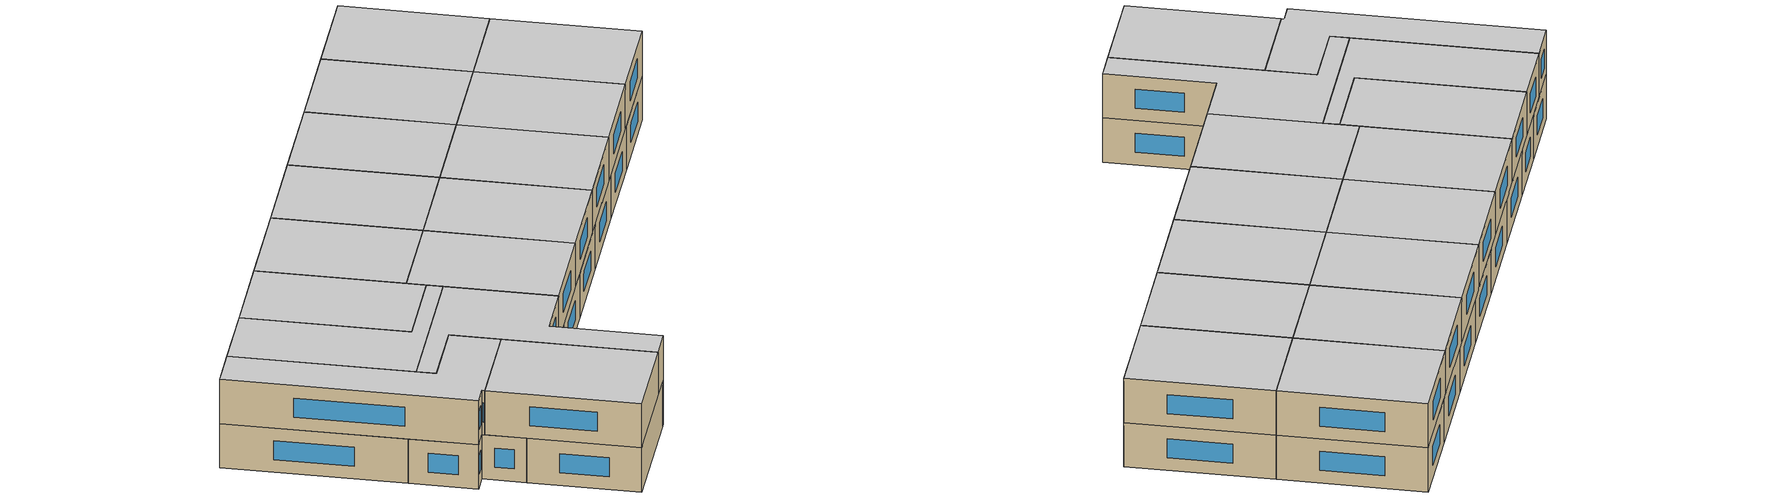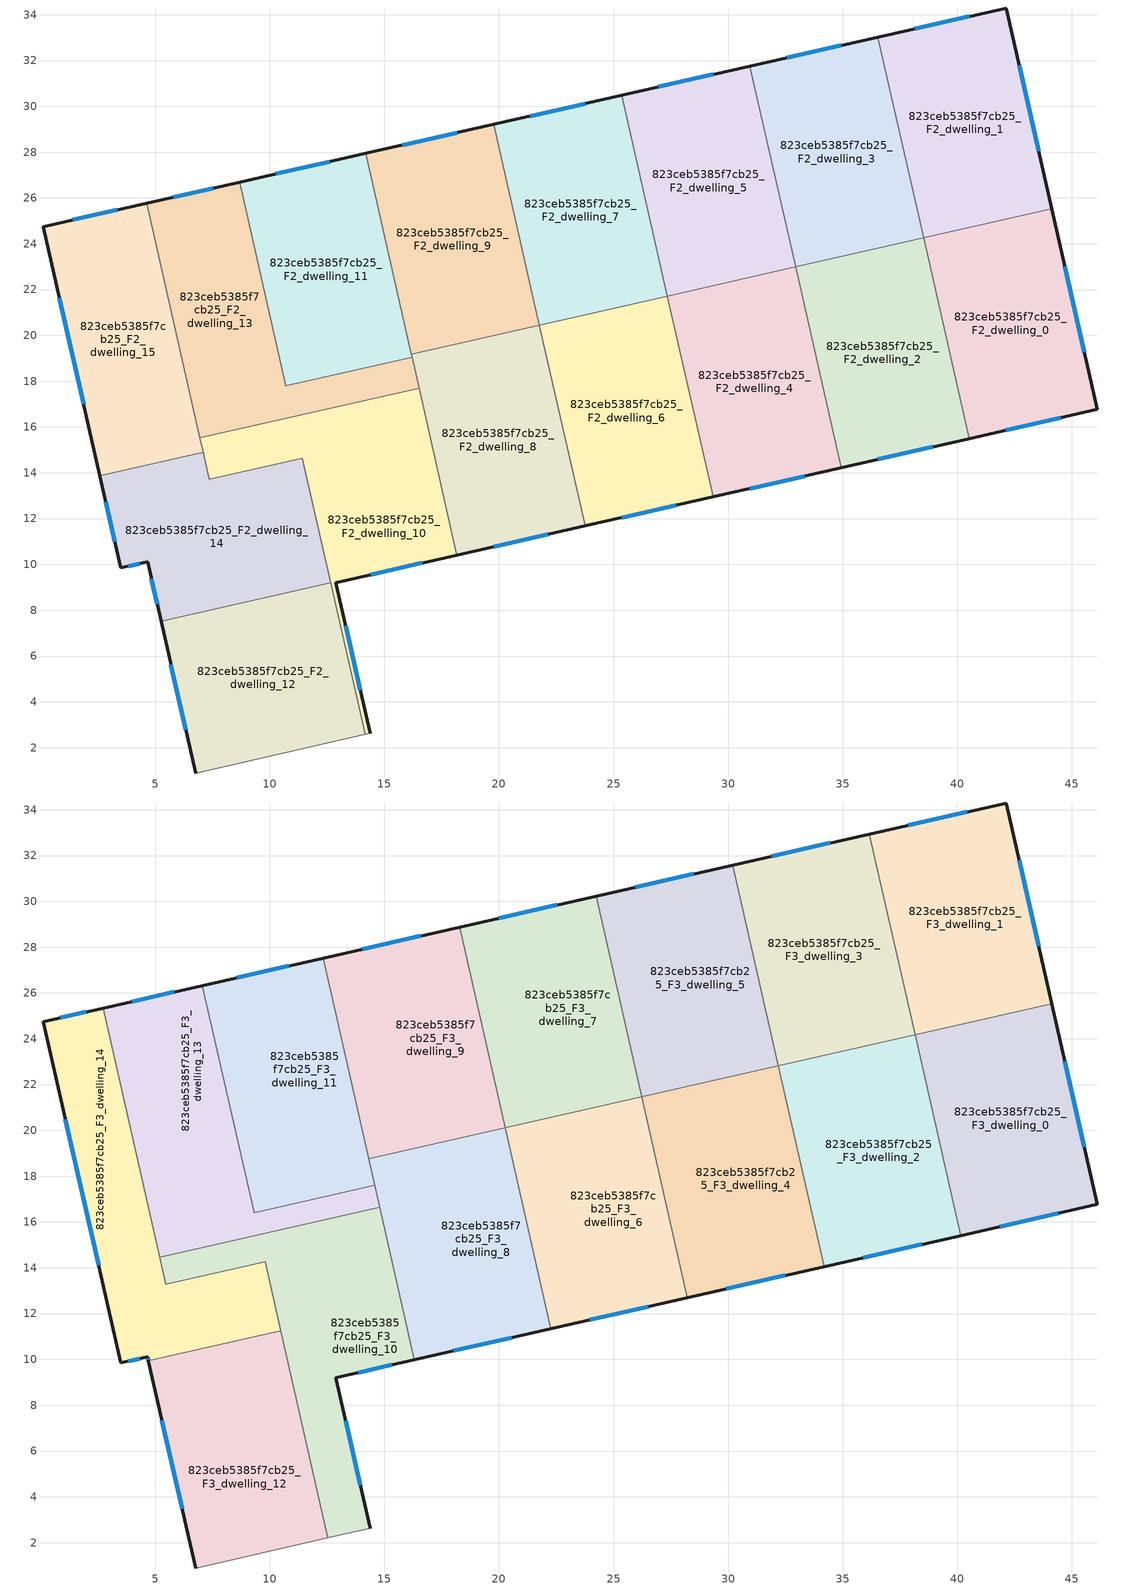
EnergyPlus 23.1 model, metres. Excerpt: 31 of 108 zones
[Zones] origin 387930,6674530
823ceb5385f7cb25_F2_dwelling_0
 floor to 823ceb5385f7cb25_F1_dwelling_0 (EU_floor_Construction): 44.13,25.53 46.12,16.76 40.53,15.49 38.54,24.26 z6
 wall outside (EU_wall_Construction): 40.53,15.49 46.12,16.76 44.13,25.53 z6:9
 wall to 823ceb5385f7cb25_F2_dwelling_1 (EU_wall_Construction): 44.13,25.53 38.54,24.26 z6:9
 wall to 823ceb5385f7cb25_F2_dwelling_2 (EU_wall_Construction): 38.54,24.26 40.53,15.49 z6:9
 window (EU_Window_Construction): 45.55,19.27 44.7,23.02 / 42.13,15.86 44.52,16.4 z6.86:8.14
823ceb5385f7cb25_F2_dwelling_1
 floor to 823ceb5385f7cb25_F1_dwelling_1 (EU_floor_Construction): 42.14,34.29 44.13,25.53 38.54,24.26 36.55,33.02 z6
 wall outside (EU_wall_Construction): 44.13,25.53 42.14,34.29 36.55,33.02 z6:9
 wall to 823ceb5385f7cb25_F2_dwelling_3 (EU_wall_Construction): 36.55,33.02 38.54,24.26 z6:9
 window (EU_Window_Construction): 43.56,28.03 42.71,31.79 / 40.54,33.93 38.15,33.39 z6.86:8.14
823ceb5385f7cb25_F2_dwelling_10
 floor to 823ceb5385f7cb25_F1_dwelling_10 (EU_floor_Construction): 16.51,17.7 18.17,10.41 12.88,9.21 14.38,2.62 14.15,2.57 11.42,14.63 7.35,13.71 6.94,15.53 z6
 wall outside (EU_wall_Construction): 14.38,2.62 12.88,9.21 18.17,10.41 z6:9
 wall adiabatic (EU_wall_Construction): 14.15,2.57 14.38,2.62 z6:9
 wall to 823ceb5385f7cb25_F2_dwelling_14 (EU_wall_Construction): 7.08,14.91 7.35,13.71 11.42,14.63 12.65,9.19 z6:9
 wall to 823ceb5385f7cb25_F2_dwelling_13 (EU_wall_Construction): 16.51,17.7 6.94,15.53 z6:9
 wall to 823ceb5385f7cb25_F2_dwelling_12 (EU_wall_Construction): 12.65,9.19 14.15,2.57 z6:9
 wall to 823ceb5385f7cb25_F2_dwelling_8 (EU_wall_Construction): 18.17,10.41 16.51,17.7 z6:9
 wall to 823ceb5385f7cb25_F2_dwelling_15 (EU_wall_Construction): 6.94,15.53 7.08,14.91 z6:9
 window (EU_Window_Construction): 13.95,4.5 13.31,7.33 / 14.39,9.55 16.66,10.06 z6.86:8.14
823ceb5385f7cb25_F2_dwelling_11
 floor to 823ceb5385f7cb25_F1_dwelling_11 (EU_floor_Construction): 14.18,27.94 16.21,19.04 10.7,17.79 8.68,26.69 z6
 wall outside (EU_wall_Construction): 14.18,27.94 8.68,26.69 z6:9
 wall to 823ceb5385f7cb25_F2_dwelling_13 (EU_wall_Construction): 8.68,26.69 10.7,17.79 16.21,19.04 z6:9
 wall to 823ceb5385f7cb25_F2_dwelling_9 (EU_wall_Construction): 16.17,19.18 14.18,27.94 z6:9
 wall to 823ceb5385f7cb25_F2_dwelling_8 (EU_wall_Construction): 16.2,19.04 16.17,19.18 z6:9
 window (EU_Window_Construction): 12.61,27.59 10.25,27.05 z6.86:8.14
 ceiling adiabatic (EU_roof_Construction): 14.34,18.62 12.32,27.52 8.68,26.69 10.7,17.79 z9
823ceb5385f7cb25_F2_dwelling_12
 floor to 823ceb5385f7cb25_F1_dwelling_12 (EU_floor_Construction): 12.65,9.19 14.15,2.57 6.75,0.89 5.24,7.51 z6
 wall outside (EU_wall_Construction): 5.24,7.51 6.75,0.89 z6:9
 wall to 823ceb5385f7cb25_F2_dwelling_14 (EU_wall_Construction): 12.65,9.19 5.24,7.51 z6:9
 wall adiabatic (EU_wall_Construction): 6.75,0.89 14.15,2.57 z6:9
 window (EU_Window_Construction): 5.67,5.62 6.32,2.78 z6.86:8.14
823ceb5385f7cb25_F2_dwelling_13
 floor to 823ceb5385f7cb25_F1_dwelling_13 (EU_floor_Construction): 16.21,19.04 16.51,17.7 6.94,15.53 4.61,25.77 8.68,26.69 10.7,17.79 z6
 wall outside (EU_wall_Construction): 8.68,26.69 4.61,25.77 z6:9
 wall to 823ceb5385f7cb25_F2_dwelling_15 (EU_wall_Construction): 4.61,25.77 6.94,15.53 z6:9
 wall to 823ceb5385f7cb25_F2_dwelling_8 (EU_wall_Construction): 16.51,17.7 16.21,19.04 z6:9
 window (EU_Window_Construction): 7.52,26.43 5.77,26.03 z6.86:8.14
823ceb5385f7cb25_F2_dwelling_14
 floor to 823ceb5385f7cb25_F1_dwelling_14 (EU_floor_Construction): 11.42,14.63 12.65,9.19 5.24,7.51 4.66,10.11 3.48,9.84 2.57,13.88 7.08,14.91 7.35,13.71 z6
 wall outside (EU_wall_Construction): 2.57,13.88 3.48,9.84 4.66,10.11 5.24,7.51 z6:9
 wall to 823ceb5385f7cb25_F2_dwelling_15 (EU_wall_Construction): 7.08,14.91 2.57,13.88 z6:9
 window (EU_Window_Construction): 4.82,9.37 5.08,8.25 / 3.82,9.92 4.32,10.03 / 2.83,12.73 3.22,11 z6.86:8.14
823ceb5385f7cb25_F2_dwelling_15
 floor to 823ceb5385f7cb25_F1_dwelling_15 (EU_floor_Construction): 4.61,25.77 7.08,14.91 2.57,13.88 0.1,24.75 z6
 wall outside (EU_wall_Construction): 4.61,25.77 0.1,24.75 2.57,13.88 z6:9
 window (EU_Window_Construction): 0.81,21.64 1.86,16.99 / 3.32,25.48 1.39,25.04 z6.86:8.14
823ceb5385f7cb25_F2_dwelling_2
 floor to 823ceb5385f7cb25_F1_dwelling_2 (EU_floor_Construction): 38.54,24.26 40.53,15.49 34.94,14.22 32.95,22.99 z6
 wall outside (EU_wall_Construction): 34.94,14.22 40.53,15.49 z6:9
 wall to 823ceb5385f7cb25_F2_dwelling_3 (EU_wall_Construction): 38.54,24.26 32.95,22.99 z6:9
 wall to 823ceb5385f7cb25_F2_dwelling_4 (EU_wall_Construction): 32.95,22.99 34.94,14.22 z6:9
 window (EU_Window_Construction): 36.53,14.58 38.93,15.13 z6.86:8.14
 ceiling adiabatic (EU_roof_Construction): 40.16,15.41 38.16,24.17 32.95,22.99 34.94,14.22 z9
823ceb5385f7cb25_F2_dwelling_3
 floor to 823ceb5385f7cb25_F1_dwelling_3 (EU_floor_Construction): 36.55,33.02 38.54,24.26 32.95,22.99 30.96,31.75 z6
 wall outside (EU_wall_Construction): 36.55,33.02 30.96,31.75 z6:9
 wall to 823ceb5385f7cb25_F2_dwelling_5 (EU_wall_Construction): 30.96,31.75 32.95,22.99 z6:9
 window (EU_Window_Construction): 34.95,32.66 32.55,32.12 z6.86:8.14
 ceiling adiabatic (EU_roof_Construction): 38.16,24.17 36.17,32.94 30.96,31.75 32.95,22.99 z9
823ceb5385f7cb25_F2_dwelling_4
 floor to 823ceb5385f7cb25_F1_dwelling_4 (EU_floor_Construction): 32.95,22.99 34.94,14.22 29.35,12.95 27.36,21.72 z6
 wall outside (EU_wall_Construction): 29.35,12.95 34.94,14.22 z6:9
 wall to 823ceb5385f7cb25_F2_dwelling_5 (EU_wall_Construction): 32.95,22.99 27.36,21.72 z6:9
 wall to 823ceb5385f7cb25_F2_dwelling_6 (EU_wall_Construction): 27.36,21.72 29.35,12.95 z6:9
 window (EU_Window_Construction): 30.94,13.31 33.34,13.86 z6.86:8.14
823ceb5385f7cb25_F2_dwelling_5
 floor to 823ceb5385f7cb25_F1_dwelling_5 (EU_floor_Construction): 30.96,31.75 32.95,22.99 27.36,21.72 25.36,30.48 z6
 wall outside (EU_wall_Construction): 30.96,31.75 25.36,30.48 z6:9
 wall to 823ceb5385f7cb25_F2_dwelling_7 (EU_wall_Construction): 25.37,30.48 27.36,21.72 z6:9
 window (EU_Window_Construction): 29.36,31.39 26.96,30.85 z6.86:8.14
 ceiling adiabatic (EU_roof_Construction): 32.95,22.99 30.96,31.75 30.21,31.58 32.2,22.82 z9
823ceb5385f7cb25_F2_dwelling_6
 floor to 823ceb5385f7cb25_F1_dwelling_6 (EU_floor_Construction): 27.36,21.72 29.35,12.95 23.76,11.68 21.77,20.45 z6
 wall outside (EU_wall_Construction): 23.76,11.68 29.35,12.95 z6:9
 wall to 823ceb5385f7cb25_F2_dwelling_7 (EU_wall_Construction): 27.36,21.72 21.77,20.45 z6:9
 wall to 823ceb5385f7cb25_F2_dwelling_8 (EU_wall_Construction): 21.77,20.45 23.76,11.68 z6:9
 window (EU_Window_Construction): 25.35,12.04 27.75,12.59 z6.86:8.14
823ceb5385f7cb25_F2_dwelling_7
 floor to 823ceb5385f7cb25_F1_dwelling_7 (EU_floor_Construction): 25.36,30.48 27.36,21.72 21.77,20.45 19.77,29.21 z6
 wall outside (EU_wall_Construction): 25.36,30.48 19.77,29.21 z6:9
 wall to 823ceb5385f7cb25_F2_dwelling_9 (EU_wall_Construction): 19.77,29.21 21.77,20.45 z6:9
 window (EU_Window_Construction): 23.77,30.12 21.37,29.58 z6.86:8.14
823ceb5385f7cb25_F2_dwelling_8
 floor to 823ceb5385f7cb25_F1_dwelling_8 (EU_floor_Construction): 21.77,20.45 23.76,11.68 18.17,10.41 16.17,19.18 z6
 wall outside (EU_wall_Construction): 18.17,10.41 23.76,11.68 z6:9
 wall to 823ceb5385f7cb25_F2_dwelling_9 (EU_wall_Construction): 21.77,20.45 16.17,19.18 z6:9
 window (EU_Window_Construction): 19.76,10.77 22.16,11.31 z6.86:8.14
823ceb5385f7cb25_F2_dwelling_9
 floor to 823ceb5385f7cb25_F1_dwelling_9 (EU_floor_Construction): 19.77,29.21 21.77,20.45 16.17,19.18 14.18,27.94 z6
 wall outside (EU_wall_Construction): 19.77,29.21 14.18,27.94 z6:9
 window (EU_Window_Construction): 18.18,28.85 15.78,28.31 z6.86:8.14
823ceb5385f7cb25_F3_dwelling_0
 floor to 823ceb5385f7cb25_F2_dwelling_0 (EU_floor_Construction): 44.13,25.53 46.12,16.76 40.53,15.49 38.54,24.26 z9
 floor to 823ceb5385f7cb25_F2_dwelling_2 (EU_floor_Construction): 38.54,24.26 40.53,15.49 40.16,15.41 38.17,24.17 z9
 wall outside (EU_wall_Construction): 40.16,15.41 46.12,16.76 44.13,25.53 z9:12
 wall to 823ceb5385f7cb25_F3_dwelling_1 (EU_wall_Construction): 44.13,25.53 38.16,24.17 z9:12
 wall to 823ceb5385f7cb25_F3_dwelling_2 (EU_wall_Construction): 38.17,24.17 40.16,15.41 z9:12
 window (EU_Window_Construction): 45.55,19.27 44.7,23.02 / 41.86,15.79 44.42,16.38 z9.86:11.14
 ceiling to 823ceb5385f7cb25_F4_dwelling_0 (EU_floor_Construction): 46.12,16.76 44.13,25.53 38.16,24.17 40.16,15.41 z12
823ceb5385f7cb25_F3_dwelling_1
 floor to 823ceb5385f7cb25_F2_dwelling_1 (EU_floor_Construction): 42.14,34.29 44.13,25.53 38.54,24.26 36.55,33.02 z9
 floor to 823ceb5385f7cb25_F2_dwelling_3 (EU_floor_Construction): 36.55,33.02 38.54,24.26 38.16,24.17 36.17,32.94 z9
 wall outside (EU_wall_Construction): 44.13,25.53 42.14,34.29 36.17,32.94 z9:12
 wall to 823ceb5385f7cb25_F3_dwelling_3 (EU_wall_Construction): 36.17,32.94 38.16,24.17 z9:12
 window (EU_Window_Construction): 43.56,28.03 42.71,31.79 / 40.44,33.91 37.88,33.33 z9.86:11.14
 ceiling to 823ceb5385f7cb25_F4_dwelling_1 (EU_floor_Construction): 44.13,25.53 42.14,34.29 36.17,32.94 38.16,24.17 z12
823ceb5385f7cb25_F3_dwelling_10
 floor to 823ceb5385f7cb25_F2_dwelling_10 (EU_floor_Construction): 14.79,16.63 16.3,9.98 12.88,9.21 14.38,2.62 14.15,2.57 11.42,14.63 7.35,13.71 7.09,14.88 z9
 floor to 823ceb5385f7cb25_F2_dwelling_14 (EU_floor_Construction): 7.09,14.88 7.35,13.71 7.93,13.84 5.45,13.28 5.19,14.45 z9; 11.42,14.63 12.65,9.19 11.03,8.82 9.79,14.26 z9
 floor to 823ceb5385f7cb25_F2_dwelling_12 (EU_floor_Construction): 12.65,9.19 14.15,2.57 12.53,2.21 11.03,8.82 z9
 wall outside (EU_wall_Construction): 14.38,2.62 12.88,9.21 16.3,9.98 z9:12
 wall adiabatic (EU_wall_Construction): 12.53,2.21 14.38,2.62 z9:12
 wall to 823ceb5385f7cb25_F3_dwelling_14 (EU_wall_Construction): 5.19,14.45 5.45,13.28 9.79,14.26 10.47,11.25 z9:12
 wall to 823ceb5385f7cb25_F3_dwelling_13 (EU_wall_Construction): 14.79,16.63 5.19,14.45 z9:12
 wall to 823ceb5385f7cb25_F3_dwelling_12 (EU_wall_Construction): 10.47,11.25 12.53,2.21 z9:12
 wall to 823ceb5385f7cb25_F3_dwelling_8 (EU_wall_Construction): 16.3,9.98 14.79,16.63 z9:12
 window (EU_Window_Construction): 13.95,4.5 13.31,7.33 / 13.86,9.43 15.33,9.76 z9.86:11.14
 ceiling to 823ceb5385f7cb25_F4_dwelling_10 (EU_floor_Construction): 14.38,2.62 12.88,9.21 16.3,9.98 14.79,16.63 5.19,14.45 5.45,13.28 9.79,14.26 12.53,2.21 z12
823ceb5385f7cb25_F3_dwelling_11
 floor to 823ceb5385f7cb25_F2_dwelling_13 (EU_floor_Construction): 8.68,26.69 10.7,17.79 14.34,18.62 14.57,17.6 9.3,16.4 7.05,26.32 z9
 floor adiabatic (EU_floor_Construction): 12.32,27.52 14.34,18.62 10.7,17.79 8.68,26.69 z9
 wall outside (EU_wall_Construction): 12.32,27.52 7.05,26.32 z9:12
 wall to 823ceb5385f7cb25_F3_dwelling_13 (EU_wall_Construction): 7.05,26.32 9.3,16.4 14.57,17.6 z9:12
 wall to 823ceb5385f7cb25_F3_dwelling_9 (EU_wall_Construction): 14.31,18.75 12.32,27.52 z9:12
 wall to 823ceb5385f7cb25_F3_dwelling_8 (EU_wall_Construction): 14.57,17.6 14.31,18.75 z9:12
 window (EU_Window_Construction): 10.81,27.18 8.56,26.67 z9.86:11.14
 ceiling to 823ceb5385f7cb25_F4_dwelling_11 (EU_floor_Construction): 14.57,17.6 12.32,27.52 7.05,26.32 9.3,16.4 z12
823ceb5385f7cb25_F3_dwelling_12
 floor to 823ceb5385f7cb25_F2_dwelling_12 (EU_floor_Construction): 11.03,8.82 12.53,2.21 6.75,0.89 5.25,7.51 z9
 floor to 823ceb5385f7cb25_F2_dwelling_14 (EU_floor_Construction): 10.47,11.25 11.03,8.82 5.25,7.51 4.69,9.94 z9
 wall outside (EU_wall_Construction): 4.69,9.94 6.75,0.89 z9:12
 wall to 823ceb5385f7cb25_F3_dwelling_14 (EU_wall_Construction): 10.47,11.25 4.69,9.94 z9:12
 wall adiabatic (EU_wall_Construction): 6.75,0.89 12.53,2.21 z9:12
 window (EU_Window_Construction): 5.28,7.35 6.16,3.48 z9.86:11.14
 ceiling to 823ceb5385f7cb25_F4_dwelling_12 (EU_floor_Construction): 12.53,2.21 10.47,11.25 4.69,9.94 6.75,0.89 z12
823ceb5385f7cb25_F3_dwelling_13
 floor to 823ceb5385f7cb25_F2_dwelling_13 (EU_floor_Construction): 7.05,26.32 9.3,16.4 14.57,17.6 14.65,17.28 6.94,15.53 4.61,25.77 z9
 floor to 823ceb5385f7cb25_F2_dwelling_15 (EU_floor_Construction): 4.61,25.77 7.08,14.91 5.18,14.48 2.72,25.34 z9
 floor to 823ceb5385f7cb25_F2_dwelling_10 (EU_floor_Construction): 14.65,17.28 14.79,16.63 7.09,14.88 7.08,14.91 6.94,15.53 z9
 floor to 823ceb5385f7cb25_F2_dwelling_14 (EU_floor_Construction): 7.08,14.91 7.09,14.88 5.19,14.45 5.18,14.48 z9
 wall outside (EU_wall_Construction): 7.05,26.32 2.72,25.34 z9:12
 wall to 823ceb5385f7cb25_F3_dwelling_14 (EU_wall_Construction): 2.72,25.34 5.19,14.45 z9:12
 wall to 823ceb5385f7cb25_F3_dwelling_8 (EU_wall_Construction): 14.79,16.63 14.57,17.6 z9:12
 window (EU_Window_Construction): 5.81,26.04 3.95,25.62 z9.86:11.14
 ceiling to 823ceb5385f7cb25_F4_dwelling_13 (EU_floor_Construction): 14.79,16.63 14.57,17.6 9.3,16.4 7.05,26.32 2.72,25.34 5.19,14.45 z12
823ceb5385f7cb25_F3_dwelling_14
 floor to 823ceb5385f7cb25_F2_dwelling_14 (EU_floor_Construction): 9.79,14.26 10.47,11.25 4.69,9.94 4.66,10.11 3.48,9.84 2.57,13.88 5.18,14.47 5.45,13.28 z9
 floor to 823ceb5385f7cb25_F2_dwelling_15 (EU_floor_Construction): 2.72,25.34 5.18,14.47 2.57,13.88 0.1,24.75 z9
 wall outside (EU_wall_Construction): 2.72,25.34 0.1,24.75 3.48,9.84 4.66,10.11 4.69,9.94 z9:12
 window (EU_Window_Construction): 1.97,25.17 0.85,24.92 / 4.67,10.06 4.68,9.99 / 3.82,9.92 4.32,10.03 / 1.07,20.49 2.52,14.1 z9.86:11.14
 ceiling to 823ceb5385f7cb25_F4_dwelling_14 (EU_floor_Construction): 10.47,11.25 9.79,14.26 5.45,13.28 2.72,25.34 0.1,24.75 3.48,9.84 4.66,10.11 4.69,9.94 z12
823ceb5385f7cb25_F3_dwelling_2
 floor to 823ceb5385f7cb25_F2_dwelling_4 (EU_floor_Construction): 32.95,22.99 34.94,14.22 34.19,14.05 32.2,22.82 z9
 floor adiabatic (EU_floor_Construction): 38.16,24.17 40.16,15.41 34.19,14.05 34.94,14.22 32.95,22.99 32.2,22.82 z9
 wall outside (EU_wall_Construction): 34.19,14.05 40.16,15.41 z9:12
 wall to 823ceb5385f7cb25_F3_dwelling_3 (EU_wall_Construction): 38.16,24.17 32.2,22.82 z9:12
 wall to 823ceb5385f7cb25_F3_dwelling_4 (EU_wall_Construction): 32.2,22.82 34.19,14.05 z9:12
 window (EU_Window_Construction): 35.9,14.44 38.45,15.02 z9.86:11.14
 ceiling to 823ceb5385f7cb25_F4_dwelling_2 (EU_floor_Construction): 40.16,15.41 38.16,24.17 32.2,22.82 34.19,14.05 z12
823ceb5385f7cb25_F3_dwelling_3
 floor adiabatic (EU_floor_Construction): 36.17,32.94 38.16,24.17 32.2,22.82 30.21,31.58 z9
 wall outside (EU_wall_Construction): 36.17,32.94 30.21,31.58 z9:12
 wall to 823ceb5385f7cb25_F3_dwelling_5 (EU_wall_Construction): 30.21,31.58 32.2,22.82 z9:12
 window (EU_Window_Construction): 34.47,32.55 31.91,31.97 z9.86:11.14
 ceiling to 823ceb5385f7cb25_F4_dwelling_3 (EU_floor_Construction): 38.16,24.17 36.17,32.94 30.21,31.58 32.2,22.82 z12
823ceb5385f7cb25_F3_dwelling_4
 floor to 823ceb5385f7cb25_F2_dwelling_4 (EU_floor_Construction): 32.2,22.82 34.19,14.05 29.35,12.95 27.36,21.72 z9
 floor to 823ceb5385f7cb25_F2_dwelling_6 (EU_floor_Construction): 27.36,21.72 29.35,12.95 28.23,12.7 26.24,21.46 z9
 wall outside (EU_wall_Construction): 28.23,12.7 34.19,14.05 z9:12
 wall to 823ceb5385f7cb25_F3_dwelling_6 (EU_wall_Construction): 26.24,21.46 28.23,12.7 z9:12
 wall to 823ceb5385f7cb25_F3_dwelling_5 (EU_wall_Construction): 32.2,22.82 26.24,21.46 z9:12
 window (EU_Window_Construction): 29.93,13.08 32.49,13.66 z9.86:11.14
 ceiling to 823ceb5385f7cb25_F4_dwelling_4 (EU_floor_Construction): 34.19,14.05 32.2,22.82 26.24,21.46 28.23,12.7 z12
823ceb5385f7cb25_F3_dwelling_5
 floor to 823ceb5385f7cb25_F2_dwelling_5 (EU_floor_Construction): 30.21,31.58 32.2,22.82 27.36,21.72 25.36,30.48 z9
 floor to 823ceb5385f7cb25_F2_dwelling_7 (EU_floor_Construction): 25.36,30.48 27.36,21.72 26.24,21.46 24.25,30.23 z9
 wall outside (EU_wall_Construction): 30.21,31.58 24.25,30.23 z9:12
 wall to 823ceb5385f7cb25_F3_dwelling_7 (EU_wall_Construction): 24.25,30.23 26.24,21.46 z9:12
 window (EU_Window_Construction): 28.51,31.2 25.95,30.62 z9.86:11.14
 ceiling to 823ceb5385f7cb25_F4_dwelling_5 (EU_floor_Construction): 32.2,22.82 30.21,31.58 24.25,30.23 26.24,21.46 z12
823ceb5385f7cb25_F3_dwelling_6
 floor to 823ceb5385f7cb25_F2_dwelling_6 (EU_floor_Construction): 26.24,21.46 28.23,12.7 23.76,11.68 21.77,20.45 z9
 floor to 823ceb5385f7cb25_F2_dwelling_8 (EU_floor_Construction): 21.77,20.45 23.76,11.68 22.27,11.34 20.27,20.11 z9
 wall outside (EU_wall_Construction): 22.27,11.34 28.23,12.7 z9:12
 wall to 823ceb5385f7cb25_F3_dwelling_7 (EU_wall_Construction): 26.24,21.46 20.27,20.11 z9:12
 wall to 823ceb5385f7cb25_F3_dwelling_8 (EU_wall_Construction): 20.27,20.11 22.27,11.34 z9:12
 window (EU_Window_Construction): 23.97,11.73 26.52,12.31 z9.86:11.14
 ceiling to 823ceb5385f7cb25_F4_dwelling_6 (EU_floor_Construction): 28.23,12.7 26.24,21.46 20.27,20.11 22.27,11.34 z12
823ceb5385f7cb25_F3_dwelling_7
 floor to 823ceb5385f7cb25_F2_dwelling_7 (EU_floor_Construction): 24.25,30.23 26.24,21.46 21.77,20.45 19.77,29.21 z9
 floor to 823ceb5385f7cb25_F2_dwelling_9 (EU_floor_Construction): 19.77,29.21 21.76,20.45 20.27,20.11 18.28,28.88 z9
 wall outside (EU_wall_Construction): 24.25,30.23 18.28,28.88 z9:12
 wall to 823ceb5385f7cb25_F3_dwelling_9 (EU_wall_Construction): 18.28,28.88 20.27,20.11 z9:12
 window (EU_Window_Construction): 22.54,29.84 19.99,29.26 z9.86:11.14
 ceiling to 823ceb5385f7cb25_F4_dwelling_7 (EU_floor_Construction): 26.24,21.46 24.25,30.23 18.28,28.88 20.27,20.11 z12
823ceb5385f7cb25_F3_dwelling_8
 floor to 823ceb5385f7cb25_F2_dwelling_8 (EU_floor_Construction): 20.27,20.11 22.27,11.34 18.17,10.41 16.18,19.18 z9
 floor to 823ceb5385f7cb25_F2_dwelling_10 (EU_floor_Construction): 16.51,17.7 18.17,10.41 16.3,9.98 14.65,17.28 z9
 floor to 823ceb5385f7cb25_F2_dwelling_11 (EU_floor_Construction): 16.17,19.18 16.21,19.04 14.34,18.62 14.31,18.75 z9
 floor to 823ceb5385f7cb25_F2_dwelling_13 (EU_floor_Construction): 16.2,19.04 16.51,17.7 14.65,17.28 14.34,18.62 z9
 wall outside (EU_wall_Construction): 16.3,9.98 22.27,11.34 z9:12
 wall to 823ceb5385f7cb25_F3_dwelling_9 (EU_wall_Construction): 20.27,20.11 14.31,18.75 z9:12
 window (EU_Window_Construction): 18.01,10.37 20.56,10.95 z9.86:11.14
 ceiling to 823ceb5385f7cb25_F4_dwelling_8 (EU_floor_Construction): 22.27,11.34 20.27,20.11 14.31,18.75 16.3,9.98 z12
823ceb5385f7cb25_F3_dwelling_9
 floor to 823ceb5385f7cb25_F2_dwelling_9 (EU_floor_Construction): 18.28,28.88 20.27,20.11 16.17,19.18 14.18,27.94 z9
 floor to 823ceb5385f7cb25_F2_dwelling_11 (EU_floor_Construction): 14.18,27.94 16.17,19.18 14.31,18.75 12.32,27.52 z9
 wall outside (EU_wall_Construction): 18.28,28.88 12.32,27.52 z9:12
 window (EU_Window_Construction): 16.58,28.49 14.02,27.91 z9.86:11.14
 ceiling to 823ceb5385f7cb25_F4_dwelling_9 (EU_floor_Construction): 20.27,20.11 18.28,28.88 12.32,27.52 14.31,18.75 z12
[Building]
EU S2 Campaign: North Axis=0; Terrain=City; Solar Distribution=FullExterior
[Site:Location]
Helsinki-Vantaa.AP: Latitude=60.317; Longitude=24.963; Time Zone=2; Elevation=54.6
[SizingPeriod:WeatherFileDays]
AnnualSizingPeriod: Begin Month=1; Begin Day of Month=1; End Month=12; End Day of Month=31; Day of Week for Start Day=Monday; Use Weather File Daylight Saving Period=No; Use Weather File Rain and Snow Indicators=No
[MATERIAL]
EU_InternalMass_Material: Roughness=MediumRough; Thickness=0.1; Conductivity=1; Density=1800; Specific Heat=900; Thermal Absorptance=0.9; Solar Absorptance=0.7; Visible Absorptance=0.7
[MATERIAL:NOMASS] Roughness=MediumRough; Thermal Absorptance=0.9; Solar Absorptance=0.7; Visible Absorptance=0.7
Name | Thermal Resistance
EU_wall_NoMass | 5.91765
EU_roof_NoMass | 11.1778
EU_floor_NoMass | 6.2875
[WINDOWMATERIAL:SIMPLEGLAZINGSYSTEM]
EU_Window_SimpleGlazing: UFactor=0.994035; Solar Heat Gain Coefficient=0.7; Visible Transmittance=0.7
[CONSTRUCTION]
EU_wall_Construction: EU_wall_NoMass
EU_roof_Construction: EU_roof_NoMass
EU_floor_Construction: EU_floor_NoMass
EU_Window_Construction: EU_Window_SimpleGlazing
EU_InternalMass_Construction: EU_InternalMass_Material
[ZONE] Type=1; Multiplier=1; Ceiling Height=autocalculate; Floor Area=autocalculate; Part of Total Floor Area=Yes
Name | Volume
823ceb5385f7cb25_F2_dwelling_0 | 154.645
823ceb5385f7cb25_F3_dwelling_0 | 164.96
823ceb5385f7cb25_F2_dwelling_1 | 154.654
823ceb5385f7cb25_F3_dwelling_1 | 164.955
823ceb5385f7cb25_F2_dwelling_10; 823ceb5385f7cb25_F2_dwelling_15 | 154.639
823ceb5385f7cb25_F3_dwelling_10 | 164.94
823ceb5385f7cb25_F2_dwelling_11; 823ceb5385f7cb25_F2_dwelling_12; 823ceb5385f7cb25_F2_dwelling_2 | 154.638
823ceb5385f7cb25_F3_dwelling_11 | 164.931
823ceb5385f7cb25_F3_dwelling_12; 823ceb5385f7cb25_F3_dwelling_4 | 164.947
823ceb5385f7cb25_F2_dwelling_13 | 154.653
823ceb5385f7cb25_F3_dwelling_13 | 164.944
823ceb5385f7cb25_F2_dwelling_14; 823ceb5385f7cb25_F2_dwelling_5 | 154.623
823ceb5385f7cb25_F3_dwelling_14 | 164.949
823ceb5385f7cb25_F3_dwelling_2 | 164.935
823ceb5385f7cb25_F2_dwelling_3 | 154.628
823ceb5385f7cb25_F3_dwelling_3; 823ceb5385f7cb25_F3_dwelling_6 | 164.938
823ceb5385f7cb25_F2_dwelling_4 | 154.614
823ceb5385f7cb25_F3_dwelling_5 | 164.952
823ceb5385f7cb25_F2_dwelling_6; 823ceb5385f7cb25_F2_dwelling_9 | 154.646
823ceb5385f7cb25_F2_dwelling_7 | 154.641
823ceb5385f7cb25_F3_dwelling_7; 823ceb5385f7cb25_F3_dwelling_8 | 164.933
823ceb5385f7cb25_F2_dwelling_8 | 154.625
823ceb5385f7cb25_F3_dwelling_9 | 164.957
[INTERNALMASS] Construction=EU_InternalMass_Construction
Name | Zone or ZoneList | Surface Area
823ceb5385f7cb25_F2_dwelling_0_EU_InternalMass | 823ceb5385f7cb25_F2_dwelling_0 | 51.5482
823ceb5385f7cb25_F2_dwelling_1_EU_InternalMass | 823ceb5385f7cb25_F2_dwelling_1 | 51.5509
823ceb5385f7cb25_F2_dwelling_2_EU_InternalMass | 823ceb5385f7cb25_F2_dwelling_2 | 51.5448
823ceb5385f7cb25_F2_dwelling_3_EU_InternalMass | 823ceb5385f7cb25_F2_dwelling_3 | 51.5427
823ceb5385f7cb25_F2_dwelling_4_EU_InternalMass | 823ceb5385f7cb25_F2_dwelling_4 | 51.538
823ceb5385f7cb25_F2_dwelling_5_EU_InternalMass | 823ceb5385f7cb25_F2_dwelling_5 | 51.5414
823ceb5385f7cb25_F2_dwelling_6_EU_InternalMass | 823ceb5385f7cb25_F2_dwelling_6 | 51.5469
823ceb5385f7cb25_F2_dwelling_7_EU_InternalMass | 823ceb5385f7cb25_F2_dwelling_7 | 51.5456
823ceb5385f7cb25_F2_dwelling_8_EU_InternalMass | 823ceb5385f7cb25_F2_dwelling_8 | 51.5431
823ceb5385f7cb25_F2_dwelling_9_EU_InternalMass | 823ceb5385f7cb25_F2_dwelling_9 | 51.5482
823ceb5385f7cb25_F2_dwelling_10_EU_InternalMass | 823ceb5385f7cb25_F2_dwelling_10 | 51.5462
823ceb5385f7cb25_F2_dwelling_11_EU_InternalMass | 823ceb5385f7cb25_F2_dwelling_11 | 51.5444
823ceb5385f7cb25_F2_dwelling_12_EU_InternalMass | 823ceb5385f7cb25_F2_dwelling_12 | 51.5451
823ceb5385f7cb25_F2_dwelling_13_EU_InternalMass | 823ceb5385f7cb25_F2_dwelling_13 | 51.5499
823ceb5385f7cb25_F2_dwelling_14_EU_InternalMass | 823ceb5385f7cb25_F2_dwelling_14 | 51.5414
823ceb5385f7cb25_F2_dwelling_15_EU_InternalMass | 823ceb5385f7cb25_F2_dwelling_15 | 51.546
823ceb5385f7cb25_F3_dwelling_0_EU_InternalMass | 823ceb5385f7cb25_F3_dwelling_0 | 54.9856
823ceb5385f7cb25_F3_dwelling_1_EU_InternalMass | 823ceb5385f7cb25_F3_dwelling_1 | 54.9866
823ceb5385f7cb25_F3_dwelling_2_EU_InternalMass | 823ceb5385f7cb25_F3_dwelling_2 | 54.9782
823ceb5385f7cb25_F3_dwelling_3_EU_InternalMass | 823ceb5385f7cb25_F3_dwelling_3 | 54.9803
823ceb5385f7cb25_F3_dwelling_4_EU_InternalMass | 823ceb5385f7cb25_F3_dwelling_4 | 54.9822
823ceb5385f7cb25_F3_dwelling_5_EU_InternalMass | 823ceb5385f7cb25_F3_dwelling_5 | 54.9857
823ceb5385f7cb25_F3_dwelling_6_EU_InternalMass | 823ceb5385f7cb25_F3_dwelling_6 | 54.9797
823ceb5385f7cb25_F3_dwelling_7_EU_InternalMass | 823ceb5385f7cb25_F3_dwelling_7 | 54.9778
823ceb5385f7cb25_F3_dwelling_8_EU_InternalMass | 823ceb5385f7cb25_F3_dwelling_8 | 54.9777
823ceb5385f7cb25_F3_dwelling_9_EU_InternalMass | 823ceb5385f7cb25_F3_dwelling_9 | 54.9857
823ceb5385f7cb25_F3_dwelling_10_EU_InternalMass | 823ceb5385f7cb25_F3_dwelling_10 | 54.9795
823ceb5385f7cb25_F3_dwelling_11_EU_InternalMass | 823ceb5385f7cb25_F3_dwelling_11 | 54.9773
823ceb5385f7cb25_F3_dwelling_12_EU_InternalMass | 823ceb5385f7cb25_F3_dwelling_12 | 54.9817
823ceb5385f7cb25_F3_dwelling_13_EU_InternalMass | 823ceb5385f7cb25_F3_dwelling_13 | 54.9811
823ceb5385f7cb25_F3_dwelling_14_EU_InternalMass | 823ceb5385f7cb25_F3_dwelling_14 | 54.9834
[OTHEREQUIPMENT] Fuel Type=Electricity; Design Level Calculation Method=Watts/Area; Power per Zone Floor Area=1; Fraction Latent=0; Fraction Radiant=0; Fraction Lost=0; Carbon Dioxide Generation Rate=0; EndUse Subcategory=EU_Step8_InternalGains
Name | Zone or ZoneList or Space or SpaceList | Schedule
EU_Step8_InternalGain_823ceb5385f7cb25_F2_dwelling_0_f000 | 823ceb5385f7cb25_F2_dwelling_0 | EU_Step8_GainSchedule_823ceb5385f7cb25_F2_dwelling_0_f000
EU_Step8_InternalGain_823ceb5385f7cb25_F2_dwelling_1_f000 | 823ceb5385f7cb25_F2_dwelling_1 | EU_Step8_GainSchedule_823ceb5385f7cb25_F2_dwelling_1_f000
EU_Step8_InternalGain_823ceb5385f7cb25_F2_dwelling_2_f000 | 823ceb5385f7cb25_F2_dwelling_2 | EU_Step8_GainSchedule_823ceb5385f7cb25_F2_dwelling_2_f000
EU_Step8_InternalGain_823ceb5385f7cb25_F2_dwelling_3_f000 | 823ceb5385f7cb25_F2_dwelling_3 | EU_Step8_GainSchedule_823ceb5385f7cb25_F2_dwelling_3_f000
EU_Step8_InternalGain_823ceb5385f7cb25_F2_dwelling_4_f000 | 823ceb5385f7cb25_F2_dwelling_4 | EU_Step8_GainSchedule_823ceb5385f7cb25_F2_dwelling_4_f000
EU_Step8_InternalGain_823ceb5385f7cb25_F2_dwelling_5_f000 | 823ceb5385f7cb25_F2_dwelling_5 | EU_Step8_GainSchedule_823ceb5385f7cb25_F2_dwelling_5_f000
EU_Step8_InternalGain_823ceb5385f7cb25_F2_dwelling_6_f000 | 823ceb5385f7cb25_F2_dwelling_6 | EU_Step8_GainSchedule_823ceb5385f7cb25_F2_dwelling_6_f000
EU_Step8_InternalGain_823ceb5385f7cb25_F2_dwelling_7_f000 | 823ceb5385f7cb25_F2_dwelling_7 | EU_Step8_GainSchedule_823ceb5385f7cb25_F2_dwelling_7_f000
EU_Step8_InternalGain_823ceb5385f7cb25_F2_dwelling_8_f000 | 823ceb5385f7cb25_F2_dwelling_8 | EU_Step8_GainSchedule_823ceb5385f7cb25_F2_dwelling_8_f000
EU_Step8_InternalGain_823ceb5385f7cb25_F2_dwelling_9_f000 | 823ceb5385f7cb25_F2_dwelling_9 | EU_Step8_GainSchedule_823ceb5385f7cb25_F2_dwelling_9_f000
EU_Step8_InternalGain_823ceb5385f7cb25_F2_dwelling_10_f000 | 823ceb5385f7cb25_F2_dwelling_10 | EU_Step8_GainSchedule_823ceb5385f7cb25_F2_dwelling_10_f000
EU_Step8_InternalGain_823ceb5385f7cb25_F2_dwelling_11_f000 | 823ceb5385f7cb25_F2_dwelling_11 | EU_Step8_GainSchedule_823ceb5385f7cb25_F2_dwelling_11_f000
EU_Step8_InternalGain_823ceb5385f7cb25_F2_dwelling_12_f000 | 823ceb5385f7cb25_F2_dwelling_12 | EU_Step8_GainSchedule_823ceb5385f7cb25_F2_dwelling_12_f000
EU_Step8_InternalGain_823ceb5385f7cb25_F2_dwelling_13_f000 | 823ceb5385f7cb25_F2_dwelling_13 | EU_Step8_GainSchedule_823ceb5385f7cb25_F2_dwelling_13_f000
EU_Step8_InternalGain_823ceb5385f7cb25_F2_dwelling_14_f000 | 823ceb5385f7cb25_F2_dwelling_14 | EU_Step8_GainSchedule_823ceb5385f7cb25_F2_dwelling_14_f000
EU_Step8_InternalGain_823ceb5385f7cb25_F2_dwelling_15_f000 | 823ceb5385f7cb25_F2_dwelling_15 | EU_Step8_GainSchedule_823ceb5385f7cb25_F2_dwelling_15_f000
EU_Step8_InternalGain_823ceb5385f7cb25_F3_dwelling_0_f000 | 823ceb5385f7cb25_F3_dwelling_0 | EU_Step8_GainSchedule_823ceb5385f7cb25_F3_dwelling_0_f000
EU_Step8_InternalGain_823ceb5385f7cb25_F3_dwelling_1_f000 | 823ceb5385f7cb25_F3_dwelling_1 | EU_Step8_GainSchedule_823ceb5385f7cb25_F3_dwelling_1_f000
EU_Step8_InternalGain_823ceb5385f7cb25_F3_dwelling_2_f000 | 823ceb5385f7cb25_F3_dwelling_2 | EU_Step8_GainSchedule_823ceb5385f7cb25_F3_dwelling_2_f000
EU_Step8_InternalGain_823ceb5385f7cb25_F3_dwelling_3_f000 | 823ceb5385f7cb25_F3_dwelling_3 | EU_Step8_GainSchedule_823ceb5385f7cb25_F3_dwelling_3_f000
EU_Step8_InternalGain_823ceb5385f7cb25_F3_dwelling_4_f000 | 823ceb5385f7cb25_F3_dwelling_4 | EU_Step8_GainSchedule_823ceb5385f7cb25_F3_dwelling_4_f000
EU_Step8_InternalGain_823ceb5385f7cb25_F3_dwelling_5_f000 | 823ceb5385f7cb25_F3_dwelling_5 | EU_Step8_GainSchedule_823ceb5385f7cb25_F3_dwelling_5_f000
EU_Step8_InternalGain_823ceb5385f7cb25_F3_dwelling_6_f000 | 823ceb5385f7cb25_F3_dwelling_6 | EU_Step8_GainSchedule_823ceb5385f7cb25_F3_dwelling_6_f000
EU_Step8_InternalGain_823ceb5385f7cb25_F3_dwelling_7_f000 | 823ceb5385f7cb25_F3_dwelling_7 | EU_Step8_GainSchedule_823ceb5385f7cb25_F3_dwelling_7_f000
EU_Step8_InternalGain_823ceb5385f7cb25_F3_dwelling_8_f000 | 823ceb5385f7cb25_F3_dwelling_8 | EU_Step8_GainSchedule_823ceb5385f7cb25_F3_dwelling_8_f000
EU_Step8_InternalGain_823ceb5385f7cb25_F3_dwelling_9_f000 | 823ceb5385f7cb25_F3_dwelling_9 | EU_Step8_GainSchedule_823ceb5385f7cb25_F3_dwelling_9_f000
EU_Step8_InternalGain_823ceb5385f7cb25_F3_dwelling_10_f000 | 823ceb5385f7cb25_F3_dwelling_10 | EU_Step8_GainSchedule_823ceb5385f7cb25_F3_dwelling_10_f000
EU_Step8_InternalGain_823ceb5385f7cb25_F3_dwelling_11_f000 | 823ceb5385f7cb25_F3_dwelling_11 | EU_Step8_GainSchedule_823ceb5385f7cb25_F3_dwelling_11_f000
EU_Step8_InternalGain_823ceb5385f7cb25_F3_dwelling_12_f000 | 823ceb5385f7cb25_F3_dwelling_12 | EU_Step8_GainSchedule_823ceb5385f7cb25_F3_dwelling_12_f000
EU_Step8_InternalGain_823ceb5385f7cb25_F3_dwelling_13_f000 | 823ceb5385f7cb25_F3_dwelling_13 | EU_Step8_GainSchedule_823ceb5385f7cb25_F3_dwelling_13_f000
EU_Step8_InternalGain_823ceb5385f7cb25_F3_dwelling_14_f000 | 823ceb5385f7cb25_F3_dwelling_14 | EU_Step8_GainSchedule_823ceb5385f7cb25_F3_dwelling_14_f000
[ZONEVENTILATION:DESIGNFLOWRATE] Schedule=EU_AlwaysOn; Design Flow Rate Calculation Method=AirChanges/Hour; Air Changes per Hour=0.596421; Ventilation Type=Natural; Fan Pressure Rise=0; Fan Total Efficiency=1; Constant Term Coefficient=1; Temperature Term Coefficient=0; Velocity Term Coefficient=0; Velocity Squared Term Coefficient=0; Minimum Indoor Temperature=-100; Maximum Indoor Temperature=100; Delta Temperature=-100; Minimum Outdoor Temperature=-100; Maximum Outdoor Temperature=100; Maximum Wind Speed=40
Name | Zone or ZoneList or Space or SpaceList
EU_ConstantAir_823ceb5385f7cb25_F2_dwelling_0 | 823ceb5385f7cb25_F2_dwelling_0
EU_ConstantAir_823ceb5385f7cb25_F2_dwelling_1 | 823ceb5385f7cb25_F2_dwelling_1
EU_ConstantAir_823ceb5385f7cb25_F2_dwelling_2 | 823ceb5385f7cb25_F2_dwelling_2
EU_ConstantAir_823ceb5385f7cb25_F2_dwelling_3 | 823ceb5385f7cb25_F2_dwelling_3
EU_ConstantAir_823ceb5385f7cb25_F2_dwelling_4 | 823ceb5385f7cb25_F2_dwelling_4
EU_ConstantAir_823ceb5385f7cb25_F2_dwelling_5 | 823ceb5385f7cb25_F2_dwelling_5
EU_ConstantAir_823ceb5385f7cb25_F2_dwelling_6 | 823ceb5385f7cb25_F2_dwelling_6
EU_ConstantAir_823ceb5385f7cb25_F2_dwelling_7 | 823ceb5385f7cb25_F2_dwelling_7
EU_ConstantAir_823ceb5385f7cb25_F2_dwelling_8 | 823ceb5385f7cb25_F2_dwelling_8
EU_ConstantAir_823ceb5385f7cb25_F2_dwelling_9 | 823ceb5385f7cb25_F2_dwelling_9
EU_ConstantAir_823ceb5385f7cb25_F2_dwelling_10 | 823ceb5385f7cb25_F2_dwelling_10
EU_ConstantAir_823ceb5385f7cb25_F2_dwelling_11 | 823ceb5385f7cb25_F2_dwelling_11
EU_ConstantAir_823ceb5385f7cb25_F2_dwelling_12 | 823ceb5385f7cb25_F2_dwelling_12
EU_ConstantAir_823ceb5385f7cb25_F2_dwelling_13 | 823ceb5385f7cb25_F2_dwelling_13
EU_ConstantAir_823ceb5385f7cb25_F2_dwelling_14 | 823ceb5385f7cb25_F2_dwelling_14
EU_ConstantAir_823ceb5385f7cb25_F2_dwelling_15 | 823ceb5385f7cb25_F2_dwelling_15
EU_ConstantAir_823ceb5385f7cb25_F3_dwelling_0 | 823ceb5385f7cb25_F3_dwelling_0
EU_ConstantAir_823ceb5385f7cb25_F3_dwelling_1 | 823ceb5385f7cb25_F3_dwelling_1
EU_ConstantAir_823ceb5385f7cb25_F3_dwelling_2 | 823ceb5385f7cb25_F3_dwelling_2
EU_ConstantAir_823ceb5385f7cb25_F3_dwelling_3 | 823ceb5385f7cb25_F3_dwelling_3
EU_ConstantAir_823ceb5385f7cb25_F3_dwelling_4 | 823ceb5385f7cb25_F3_dwelling_4
EU_ConstantAir_823ceb5385f7cb25_F3_dwelling_5 | 823ceb5385f7cb25_F3_dwelling_5
EU_ConstantAir_823ceb5385f7cb25_F3_dwelling_6 | 823ceb5385f7cb25_F3_dwelling_6
EU_ConstantAir_823ceb5385f7cb25_F3_dwelling_7 | 823ceb5385f7cb25_F3_dwelling_7
EU_ConstantAir_823ceb5385f7cb25_F3_dwelling_8 | 823ceb5385f7cb25_F3_dwelling_8
EU_ConstantAir_823ceb5385f7cb25_F3_dwelling_9 | 823ceb5385f7cb25_F3_dwelling_9
EU_ConstantAir_823ceb5385f7cb25_F3_dwelling_10 | 823ceb5385f7cb25_F3_dwelling_10
EU_ConstantAir_823ceb5385f7cb25_F3_dwelling_11 | 823ceb5385f7cb25_F3_dwelling_11
EU_ConstantAir_823ceb5385f7cb25_F3_dwelling_12 | 823ceb5385f7cb25_F3_dwelling_12
EU_ConstantAir_823ceb5385f7cb25_F3_dwelling_13 | 823ceb5385f7cb25_F3_dwelling_13
EU_ConstantAir_823ceb5385f7cb25_F3_dwelling_14 | 823ceb5385f7cb25_F3_dwelling_14
[HVACTEMPLATE:THERMOSTAT] Constant Heating Setpoint=20; Constant Cooling Setpoint=50
EU_HeatOnly_823ceb5385f7cb25_F6_dwelling_6; EU_HeatOnly_823ceb5385f7cb25_F6_dwelling_7; EU_HeatOnly_823ceb5385f7cb25_F6_dwelling_8; EU_HeatOnly_823ceb5385f7cb25_F6_dwelling_9; EU_HeatOnly_823ceb5385f7cb25_F6_dwelling_10; EU_HeatOnly_823ceb5385f7cb25_F6_dwelling_11; EU_HeatOnly_823ceb5385f7cb25_F6_dwelling_12; EU_HeatOnly_823ceb5385f7cb25_F6_dwelling_13; EU_HeatOnly_823ceb5385f7cb25_F6_dwelling_14
[HVACTEMPLATE:ZONE:IDEALLOADSAIRSYSTEM] System Availability Schedule=EU_AlwaysOn; Maximum Heating Supply Air Temperature=50; Minimum Cooling Supply Air Temperature=13; Maximum Heating Supply Air Humidity Ratio=0.0156; Minimum Cooling Supply Air Humidity Ratio=0.0077; Heating Limit=NoLimit; Cooling Limit=NoLimit; Heating Availability Schedule=EU_AlwaysOn; Cooling Availability Schedule=EU_CoolingOff; Dehumidification Control Type=ConstantSensibleHeatRatio; Cooling Sensible Heat Ratio=0.7; Dehumidification Setpoint=60; Humidification Control Type=None; Humidification Setpoint=30; Outdoor Air Method=None; Outdoor Air Flow Rate per Person=0.00944; Outdoor Air Flow Rate per Zone Floor Area=0; Outdoor Air Flow Rate per Zone=0; Demand Controlled Ventilation Type=None; Outdoor Air Economizer Type=NoEconomizer; Heat Recovery Type=None; Sensible Heat Recovery Effectiveness=0.7; Latent Heat Recovery Effectiveness=0.65
Name | Template Thermostat
823ceb5385f7cb25_F2_dwelling_0 | EU_HeatOnly_823ceb5385f7cb25_F2_dwelling_0
823ceb5385f7cb25_F2_dwelling_1 | EU_HeatOnly_823ceb5385f7cb25_F2_dwelling_1
823ceb5385f7cb25_F2_dwelling_2 | EU_HeatOnly_823ceb5385f7cb25_F2_dwelling_2
823ceb5385f7cb25_F2_dwelling_3 | EU_HeatOnly_823ceb5385f7cb25_F2_dwelling_3
823ceb5385f7cb25_F2_dwelling_4 | EU_HeatOnly_823ceb5385f7cb25_F2_dwelling_4
823ceb5385f7cb25_F2_dwelling_5 | EU_HeatOnly_823ceb5385f7cb25_F2_dwelling_5
823ceb5385f7cb25_F2_dwelling_6 | EU_HeatOnly_823ceb5385f7cb25_F2_dwelling_6
823ceb5385f7cb25_F2_dwelling_7 | EU_HeatOnly_823ceb5385f7cb25_F2_dwelling_7
823ceb5385f7cb25_F2_dwelling_8 | EU_HeatOnly_823ceb5385f7cb25_F2_dwelling_8
823ceb5385f7cb25_F2_dwelling_9 | EU_HeatOnly_823ceb5385f7cb25_F2_dwelling_9
823ceb5385f7cb25_F2_dwelling_10 | EU_HeatOnly_823ceb5385f7cb25_F2_dwelling_10
823ceb5385f7cb25_F2_dwelling_11 | EU_HeatOnly_823ceb5385f7cb25_F2_dwelling_11
823ceb5385f7cb25_F2_dwelling_12 | EU_HeatOnly_823ceb5385f7cb25_F2_dwelling_12
823ceb5385f7cb25_F2_dwelling_13 | EU_HeatOnly_823ceb5385f7cb25_F2_dwelling_13
823ceb5385f7cb25_F2_dwelling_14 | EU_HeatOnly_823ceb5385f7cb25_F2_dwelling_14
823ceb5385f7cb25_F2_dwelling_15 | EU_HeatOnly_823ceb5385f7cb25_F2_dwelling_15
823ceb5385f7cb25_F3_dwelling_0 | EU_HeatOnly_823ceb5385f7cb25_F3_dwelling_0
823ceb5385f7cb25_F3_dwelling_1 | EU_HeatOnly_823ceb5385f7cb25_F3_dwelling_1
823ceb5385f7cb25_F3_dwelling_2 | EU_HeatOnly_823ceb5385f7cb25_F3_dwelling_2
823ceb5385f7cb25_F3_dwelling_3 | EU_HeatOnly_823ceb5385f7cb25_F3_dwelling_3
823ceb5385f7cb25_F3_dwelling_4 | EU_HeatOnly_823ceb5385f7cb25_F3_dwelling_4
823ceb5385f7cb25_F3_dwelling_5 | EU_HeatOnly_823ceb5385f7cb25_F3_dwelling_5
823ceb5385f7cb25_F3_dwelling_6 | EU_HeatOnly_823ceb5385f7cb25_F3_dwelling_6
823ceb5385f7cb25_F3_dwelling_7 | EU_HeatOnly_823ceb5385f7cb25_F3_dwelling_7
823ceb5385f7cb25_F3_dwelling_8 | EU_HeatOnly_823ceb5385f7cb25_F3_dwelling_8
823ceb5385f7cb25_F3_dwelling_9 | EU_HeatOnly_823ceb5385f7cb25_F3_dwelling_9
823ceb5385f7cb25_F3_dwelling_10 | EU_HeatOnly_823ceb5385f7cb25_F3_dwelling_10
823ceb5385f7cb25_F3_dwelling_11 | EU_HeatOnly_823ceb5385f7cb25_F3_dwelling_11
823ceb5385f7cb25_F3_dwelling_12 | EU_HeatOnly_823ceb5385f7cb25_F3_dwelling_12
823ceb5385f7cb25_F3_dwelling_13 | EU_HeatOnly_823ceb5385f7cb25_F3_dwelling_13
823ceb5385f7cb25_F3_dwelling_14 | EU_HeatOnly_823ceb5385f7cb25_F3_dwelling_14
[SIZING:ZONE] Zone Cooling Design Supply Air Temperature Input Method=SupplyAirTemperature; Zone Cooling Design Supply Air Temperature=13; Zone Heating Design Supply Air Temperature Input Method=SupplyAirTemperature; Zone Heating Design Supply Air Temperature=50; Zone Cooling Design Supply Air Humidity Ratio=0.008; Zone Heating Design Supply Air Humidity Ratio=0.008; Cooling Design Air Flow Method=DesignDay; Cooling Design Air Flow Rate=0; Cooling Minimum Air Flow per Zone Floor Area=0.000762; Cooling Minimum Air Flow=0; Cooling Minimum Air Flow Fraction=0.2; Heating Design Air Flow Method=DesignDay; Heating Design Air Flow Rate=0; Heating Maximum Air Flow per Zone Floor Area=0.002032; Heating Maximum Air Flow=0.141576; Heating Maximum Air Flow Fraction=0.3; Account for Dedicated Outdoor Air System=No; Dedicated Outdoor Air System Control Strategy=NeutralSupplyAir; Dedicated Outdoor Air Low Setpoint Temperature for Design=autosize; Dedicated Outdoor Air High Setpoint Temperature for Design=autosize; Zone Load Sizing Method=Sensible Load Only No Latent Load; Zone Latent Cooling Design Supply Air Humidity Ratio Input Method=HumidityRatioDifference; Zone Cooling Design Supply Air Humidity Ratio Difference=0.005; Zone Latent Heating Design Supply Air Humidity Ratio Input Method=HumidityRatioDifference; Zone Humidification Design Supply Air Humidity Ratio Difference=0.005
823ceb5385f7cb25_F2_dwelling_0; 823ceb5385f7cb25_F2_dwelling_1; 823ceb5385f7cb25_F2_dwelling_2; 823ceb5385f7cb25_F2_dwelling_3; 823ceb5385f7cb25_F2_dwelling_4; 823ceb5385f7cb25_F2_dwelling_5; 823ceb5385f7cb25_F2_dwelling_6; 823ceb5385f7cb25_F2_dwelling_7; 823ceb5385f7cb25_F2_dwelling_8; 823ceb5385f7cb25_F2_dwelling_9; 823ceb5385f7cb25_F2_dwelling_10; 823ceb5385f7cb25_F2_dwelling_11; 823ceb5385f7cb25_F2_dwelling_12; 823ceb5385f7cb25_F2_dwelling_13; 823ceb5385f7cb25_F2_dwelling_14; 823ceb5385f7cb25_F2_dwelling_15; 823ceb5385f7cb25_F3_dwelling_0; 823ceb5385f7cb25_F3_dwelling_1; 823ceb5385f7cb25_F3_dwelling_2; 823ceb5385f7cb25_F3_dwelling_3; 823ceb5385f7cb25_F3_dwelling_4; 823ceb5385f7cb25_F3_dwelling_5; 823ceb5385f7cb25_F3_dwelling_6; 823ceb5385f7cb25_F3_dwelling_7; 823ceb5385f7cb25_F3_dwelling_8; 823ceb5385f7cb25_F3_dwelling_9; 823ceb5385f7cb25_F3_dwelling_10; 823ceb5385f7cb25_F3_dwelling_11; 823ceb5385f7cb25_F3_dwelling_12; 823ceb5385f7cb25_F3_dwelling_13; 823ceb5385f7cb25_F3_dwelling_14
[SCHEDULE:CONSTANT]
Name | Hourly Value
EU_AlwaysOn | 1
EU_CoolingOff | 0
[SCHEDULE:FILE] Column Number=1; Rows to Skip at Top=0; Number of Hours of Data=8760; Column Separator=Comma; Interpolate to Timestep=No; Minutes per Item=60; Adjust Schedule for Daylight Savings=Yes
Name | File
EU_Step8_GainSchedule_823ceb5385f7cb25_F2_dwelling_0_f000 | ../../schedules/823ceb5385f7cb25/823ceb5385f7cb25_F2_dwelling_0_f000_gain.csv
EU_Step8_GainSchedule_823ceb5385f7cb25_F2_dwelling_1_f000 | ../../schedules/823ceb5385f7cb25/823ceb5385f7cb25_F2_dwelling_1_f000_gain.csv
EU_Step8_GainSchedule_823ceb5385f7cb25_F2_dwelling_2_f000 | ../../schedules/823ceb5385f7cb25/823ceb5385f7cb25_F2_dwelling_2_f000_gain.csv
EU_Step8_GainSchedule_823ceb5385f7cb25_F2_dwelling_3_f000 | ../../schedules/823ceb5385f7cb25/823ceb5385f7cb25_F2_dwelling_3_f000_gain.csv
EU_Step8_GainSchedule_823ceb5385f7cb25_F2_dwelling_4_f000 | ../../schedules/823ceb5385f7cb25/823ceb5385f7cb25_F2_dwelling_4_f000_gain.csv
EU_Step8_GainSchedule_823ceb5385f7cb25_F2_dwelling_5_f000 | ../../schedules/823ceb5385f7cb25/823ceb5385f7cb25_F2_dwelling_5_f000_gain.csv
EU_Step8_GainSchedule_823ceb5385f7cb25_F2_dwelling_6_f000 | ../../schedules/823ceb5385f7cb25/823ceb5385f7cb25_F2_dwelling_6_f000_gain.csv
EU_Step8_GainSchedule_823ceb5385f7cb25_F2_dwelling_7_f000 | ../../schedules/823ceb5385f7cb25/823ceb5385f7cb25_F2_dwelling_7_f000_gain.csv
EU_Step8_GainSchedule_823ceb5385f7cb25_F2_dwelling_8_f000 | ../../schedules/823ceb5385f7cb25/823ceb5385f7cb25_F2_dwelling_8_f000_gain.csv
EU_Step8_GainSchedule_823ceb5385f7cb25_F2_dwelling_9_f000 | ../../schedules/823ceb5385f7cb25/823ceb5385f7cb25_F2_dwelling_9_f000_gain.csv
EU_Step8_GainSchedule_823ceb5385f7cb25_F2_dwelling_10_f000 | ../../schedules/823ceb5385f7cb25/823ceb5385f7cb25_F2_dwelling_10_f000_gain.csv
EU_Step8_GainSchedule_823ceb5385f7cb25_F2_dwelling_11_f000 | ../../schedules/823ceb5385f7cb25/823ceb5385f7cb25_F2_dwelling_11_f000_gain.csv
EU_Step8_GainSchedule_823ceb5385f7cb25_F2_dwelling_12_f000 | ../../schedules/823ceb5385f7cb25/823ceb5385f7cb25_F2_dwelling_12_f000_gain.csv
EU_Step8_GainSchedule_823ceb5385f7cb25_F2_dwelling_13_f000 | ../../schedules/823ceb5385f7cb25/823ceb5385f7cb25_F2_dwelling_13_f000_gain.csv
EU_Step8_GainSchedule_823ceb5385f7cb25_F2_dwelling_14_f000 | ../../schedules/823ceb5385f7cb25/823ceb5385f7cb25_F2_dwelling_14_f000_gain.csv
EU_Step8_GainSchedule_823ceb5385f7cb25_F2_dwelling_15_f000 | ../../schedules/823ceb5385f7cb25/823ceb5385f7cb25_F2_dwelling_15_f000_gain.csv
EU_Step8_GainSchedule_823ceb5385f7cb25_F3_dwelling_0_f000 | ../../schedules/823ceb5385f7cb25/823ceb5385f7cb25_F3_dwelling_0_f000_gain.csv
EU_Step8_GainSchedule_823ceb5385f7cb25_F3_dwelling_1_f000 | ../../schedules/823ceb5385f7cb25/823ceb5385f7cb25_F3_dwelling_1_f000_gain.csv
EU_Step8_GainSchedule_823ceb5385f7cb25_F3_dwelling_2_f000 | ../../schedules/823ceb5385f7cb25/823ceb5385f7cb25_F3_dwelling_2_f000_gain.csv
EU_Step8_GainSchedule_823ceb5385f7cb25_F3_dwelling_3_f000 | ../../schedules/823ceb5385f7cb25/823ceb5385f7cb25_F3_dwelling_3_f000_gain.csv
EU_Step8_GainSchedule_823ceb5385f7cb25_F3_dwelling_4_f000 | ../../schedules/823ceb5385f7cb25/823ceb5385f7cb25_F3_dwelling_4_f000_gain.csv
EU_Step8_GainSchedule_823ceb5385f7cb25_F3_dwelling_5_f000 | ../../schedules/823ceb5385f7cb25/823ceb5385f7cb25_F3_dwelling_5_f000_gain.csv
EU_Step8_GainSchedule_823ceb5385f7cb25_F3_dwelling_6_f000 | ../../schedules/823ceb5385f7cb25/823ceb5385f7cb25_F3_dwelling_6_f000_gain.csv
EU_Step8_GainSchedule_823ceb5385f7cb25_F3_dwelling_7_f000 | ../../schedules/823ceb5385f7cb25/823ceb5385f7cb25_F3_dwelling_7_f000_gain.csv
EU_Step8_GainSchedule_823ceb5385f7cb25_F3_dwelling_8_f000 | ../../schedules/823ceb5385f7cb25/823ceb5385f7cb25_F3_dwelling_8_f000_gain.csv
EU_Step8_GainSchedule_823ceb5385f7cb25_F3_dwelling_9_f000 | ../../schedules/823ceb5385f7cb25/823ceb5385f7cb25_F3_dwelling_9_f000_gain.csv
EU_Step8_GainSchedule_823ceb5385f7cb25_F3_dwelling_10_f000 | ../../schedules/823ceb5385f7cb25/823ceb5385f7cb25_F3_dwelling_10_f000_gain.csv
EU_Step8_GainSchedule_823ceb5385f7cb25_F3_dwelling_11_f000 | ../../schedules/823ceb5385f7cb25/823ceb5385f7cb25_F3_dwelling_11_f000_gain.csv
EU_Step8_GainSchedule_823ceb5385f7cb25_F3_dwelling_12_f000 | ../../schedules/823ceb5385f7cb25/823ceb5385f7cb25_F3_dwelling_12_f000_gain.csv
EU_Step8_GainSchedule_823ceb5385f7cb25_F3_dwelling_13_f000 | ../../schedules/823ceb5385f7cb25/823ceb5385f7cb25_F3_dwelling_13_f000_gain.csv
EU_Step8_GainSchedule_823ceb5385f7cb25_F3_dwelling_14_f000 | ../../schedules/823ceb5385f7cb25/823ceb5385f7cb25_F3_dwelling_14_f000_gain.csv
